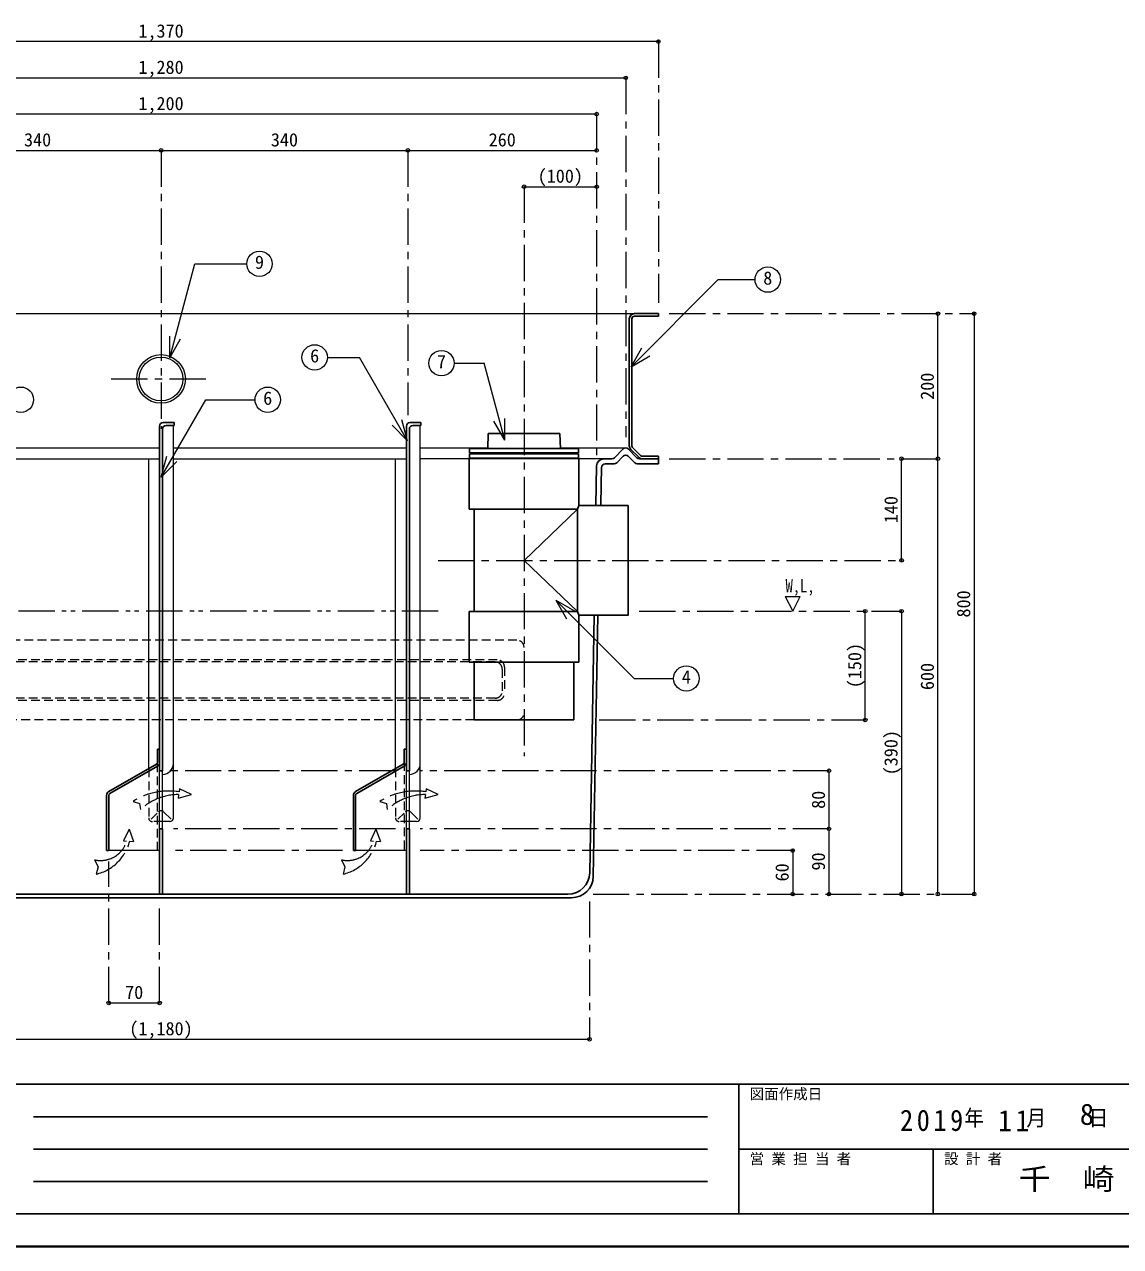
# Model space of a CAD drawing. Units: millimetres at full size, sheet at 1:10. Extents: x -2058 to 1992, y -1332 to 1478.
# Drawn here: x -1072 to 437, y -1332 to 352 of the extents above; entities that cross this region are included whole.
import ezdxf
from ezdxf.enums import TextEntityAlignment as Align

# ---------------------------------------------------------------- set-up
doc = ezdxf.new("R2010")
doc.units = ezdxf.units.MM
doc.header["$LTSCALE"] = 10
doc.header["$PDMODE"] = 32
doc.header["$PDSIZE"] = 5
for name, pattern in [('CHAIN1', [8, 5, -1, 1, -1]), ('DASHED1', [1.8, 1.2, -0.6]), ('DOUBLE_CHAIN1', [8.8, 5, -1, 0.6, -0.6, 0.6, -1])]:
    doc.linetypes.add(name, pattern=pattern)
doc.layers.add('0-0____1', color=7, linetype='Continuous', lineweight=18)
doc.styles.add('ＭＳ ゴシック', font='')
doc.styles.get('ＭＳ ゴシック').set_extended_font_data('MS Gothic')

msp = doc.modelspace()

# ---------------------------------------------------------------- linework, layer by layer
at = {"layer": '0-0____1', "color": 4, "lineweight": 9}
for p, q in [((-199.17, 328.26), (-1569.17, 328.26)), ((-1524.17, 278.26), (-244.17, 278.26)), ((-284.17, 228.26), (-1484.17, 228.26)), ((-1224.17, 178.26), (-884.17, 178.26)), ((-884.17, 178.26), (-544.17, 178.26)), ((-544.17, 178.26), (-284.17, 178.26)), ((-384.17, 128.26), (-284.17, 128.26)), ((-1536.17, -46.74), (-232.17, -46.74)), ((235.83, -46.74), (235.83, -846.74)), ((-1222.17, -231.74), (-886.17, -231.74)), ((-867.17, -231.74), (-546.17, -231.74)), ((-527.17, -231.74), (-434.15, -231.74)), ((-334.2, -231.74), (-244.17, -231.74)), ((-1222.17, -246.74), (-886.17, -246.74)), ((-901.17, -673.67), (-901.17, -246.74)), ((-867.17, -246.74), (-546.17, -246.74)), ((-561.17, -673.67), (-561.17, -246.74)), ((-459.67, -246.74), (-527.17, -246.74)), ((-274.34, -246.74), (-308.67, -246.74)), ((135.83, -386.74), (135.83, -246.74)), ((85.83, -606.74), (85.83, -456.74)), ((135.83, -456.74), (135.83, -846.74)), ((-867.17, -741.74), (-867.17, -666.74)), ((-527.17, -741.74), (-527.17, -666.74)), ((-870.38, -743.55), (-880.66, -733.18)), ((-530.38, -743.55), (-540.66, -733.18)), ((-872.17, -746.74), (-882.17, -746.74)), ((-532.17, -746.74), (-542.17, -746.74)), ((-14.17, -786.74), (-14.17, -846.74)), ((-956.17, -996.74), (-886.17, -996.74)), ((-1474.17, -1046.74), (-294.17, -1046.74))]:
    msp.add_line(p, q, dxfattribs=at)
at = {"layer": '0-0____1', "color": 4, "linetype": 'CHAIN1', "lineweight": 9}
for p, q in [((-199.17, 328.26), (-199.17, -31.74)), ((-244.17, 278.26), (-244.17, -216.74)), ((-284.17, 228.26), (-284.17, -248.74)), ((-884.17, 178.26), (-884.17, -205.24)), ((-544.17, 178.26), (-544.17, -186.74)), ((-384.17, 128.26), (-384.17, -656.74)), ((-184.17, -46.74), (235.83, -46.74)), ((-952.67, -136.74), (-815.67, -136.74)), ((-184.17, -246.74), (185.83, -246.74)), ((-502.67, -386.74), (135.83, -386.74)), ((-225.67, -456.74), (135.83, -456.74)), ((-280.67, -606.74), (85.83, -606.74)), ((-561.17, -676.74), (-872.17, -676.74)), ((35.83, -676.74), (-527.17, -676.74)), ((-859.93, -709.44), (-860.62, -714.47)), ((-519.93, -709.44), (-520.62, -714.47)), ((-928.16, -757.31), (-935.83, -773.38)), ((-928.16, -757.31), (-921.96, -774.05)), ((-561.17, -756.74), (-867.17, -756.74)), ((-588.16, -757.31), (-595.83, -773.38)), ((-588.16, -757.31), (-581.96, -774.05)), ((35.83, -756.74), (-527.17, -756.74)), ((-935.83, -773.38), (-931.57, -773.58)), ((-927.29, -773.79), (-921.96, -774.05)), ((-595.83, -773.38), (-591.57, -773.58)), ((-587.29, -773.79), (-581.96, -774.05)), ((-634.17, -786.74), (-871.17, -786.74)), ((-14.17, -786.74), (-527.17, -786.74)), ((-956.17, -996.74), (-956.17, -801.74)), ((-294.17, -856.74), (-294.17, -1046.74)), ((-289.17, -846.74), (235.83, -846.74)), ((-886.17, -996.74), (-886.17, -861.74))]:
    msp.add_line(p, q, dxfattribs=at)
at = {"layer": '0-0____1'}
for p, q in [((-236.77, -119.93), (-116.62, 0.23)), ((-116.62, 0.23), (-65.98, 0.23)), ((-872.3, -107.61), (-872.3, -77.61)), ((-872.3, -107.61), (-857.3, -81.63)), ((-236.77, -119.93), (-221.77, -93.94)), ((-655.1, -106.98), (-611.04, -106.98)), ((-544.72, -221.85), (-611.04, -106.98)), ((-480.45, -115), (-439.17, -115)), ((-410.76, -221.03), (-439.17, -115)), ((-236.77, -119.93), (-210.79, -104.93)), ((-867.17, -666.74), (-867.17, -200.74)), ((-544.72, -221.85), (-565.93, -200.63)), ((-544.72, -221.85), (-552.49, -192.87)), ((-527.17, -666.74), (-527.17, -200.74)), ((-410.76, -221.03), (-425.76, -195.05)), ((-410.76, -221.03), (-410.76, -191.03)), ((-883.86, -271.9), (-876.09, -242.92)), ((-883.86, -271.9), (-862.64, -250.69)), ((-24.38, -436.33), (-14.17, -456.74)), ((-24.38, -436.33), (-3.97, -436.33)), ((-14.17, -456.74), (-3.97, -436.33)), ((-340.5, -441.4), (-325.5, -467.38)), ((-340.5, -441.4), (-314.52, -456.4)), ((-886.17, -756.74), (-886.17, -676.74)), ((-882.17, -756.74), (-882.17, -676.74)), ((-546.17, -756.74), (-546.17, -676.74)), ((-542.17, -756.74), (-542.17, -676.74)), ((-886.17, -786.74), (-956.17, -786.74)), ((-546.17, -786.74), (-616.17, -786.74))]:
    msp.add_line(p, q, dxfattribs=at)
at = {"layer": '0-0____1', "color": 5, "lineweight": 25}
for p, q in [((-232.17, -46.74), (-199.17, -46.74)), ((-232.17, -50.24), (-199.17, -50.24)), ((-199.17, -46.74), (-199.17, -50.24)), ((-239.17, -228.84), (-239.17, -53.74)), ((-235.67, -53.74), (-235.67, -228.84)), ((-886.17, -676.74), (-886.17, -201.74)), ((-877.17, -200.74), (-866.17, -200.74)), ((-546.17, -676.74), (-546.17, -201.74)), ((-541.17, -196.74), (-526.17, -196.74)), ((-537.17, -200.74), (-526.17, -200.74)), ((-526.17, -196.74), (-526.17, -200.74)), ((-882.17, -676.74), (-882.17, -205.74)), ((-542.17, -676.74), (-542.17, -205.74)), ((-434.17, -232.74), (-433.67, -211.74)), ((-433.67, -211.74), (-334.67, -211.74)), ((-334.17, -232.74), (-334.67, -211.74)), ((-459.17, -232.74), (-309.17, -232.74)), ((-459.17, -232.74), (-459.17, -238.74)), ((-309.17, -232.74), (-309.17, -238.74)), ((-259.49, -245.24), (-247.75, -233.24)), ((-228.86, -245.24), (-240.6, -233.24)), ((-237.12, -233.79), (-226.22, -244.69)), ((-234.65, -231.32), (-223.75, -242.22)), ((-459.67, -246.24), (-308.67, -246.24)), ((-459.67, -316.24), (-459.67, -246.24)), ((-459.17, -238.74), (-309.17, -238.74)), ((-459.17, -239.74), (-309.17, -239.74)), ((-459.17, -239.74), (-459.17, -245.74)), ((-459.17, -245.74), (-309.17, -245.74)), ((-309.17, -239.74), (-309.17, -245.74)), ((-308.67, -311.24), (-308.67, -246.24)), ((-263.06, -246.74), (-274.34, -246.74)), ((-256.55, -252.24), (-247.75, -243.25)), ((-231.8, -252.24), (-240.6, -243.25)), ((-199.17, -246.74), (-225.28, -246.74)), ((-221.27, -243.24), (-199.17, -243.24)), ((-199.17, -243.24), (-199.17, -253.74)), ((-285.25, -311.24), (-284.34, -256.56)), ((-278.22, -309.52), (-277.37, -258.48)), ((-272.38, -253.74), (-260.12, -253.74)), ((-228.23, -253.74), (-199.17, -253.74)), ((-459.67, -316.24), (-310.67, -316.24)), ((-452.67, -457.24), (-452.67, -316.24)), ((-240.67, -311.24), (-308.67, -311.24)), ((-278.22, -309.52), (-278.49, -311.24)), ((-459.67, -457.24), (-310.67, -457.24)), ((-459.67, -457.24), (-459.67, -527.24)), ((-293.68, -817.24), (-287.77, -462.24)), ((-288.76, -822.24), (-282.76, -462.24)), ((-459.67, -527.24), (-308.67, -527.24)), ((-452.67, -527.24), (-452.67, -606.74)), ((-315.67, -527.24), (-315.67, -606.74)), ((-315.67, -606.74), (-452.67, -606.74)), ((-886.17, -646.74), (-889.17, -646.74)), ((-889.17, -665.01), (-889.17, -646.74)), ((-546.17, -646.74), (-549.17, -646.74)), ((-549.17, -665.01), (-549.17, -646.74)), ((-890.67, -667.61), (-956.17, -705.42)), ((-954.67, -708.02), (-889.17, -670.2)), ((-550.67, -667.61), (-616.17, -705.42)), ((-614.67, -708.02), (-549.17, -670.2)), ((-882.17, -676.74), (-886.17, -676.74)), ((-542.17, -676.74), (-546.17, -676.74)), ((-959.17, -710.62), (-959.17, -786.74)), ((-619.17, -710.62), (-619.17, -786.74)), ((-882.17, -756.74), (-886.17, -756.74)), ((-886.17, -846.74), (-886.17, -756.74)), ((-882.17, -846.74), (-882.17, -756.74)), ((-546.17, -846.74), (-546.17, -756.74)), ((-542.17, -756.74), (-546.17, -756.74)), ((-542.17, -846.74), (-542.17, -756.74)), ((-318.76, -851.74), (-1449.59, -851.74)), ((-323.68, -846.74), (-1444.67, -846.74))]:
    msp.add_line(p, q, dxfattribs=at)
at = {"layer": '0-0____1', "color": 4, "linetype": 'DOUBLE_CHAIN1', "lineweight": 9}
msp.add_line((-502.67, -456.74), (-1476.17, -456.74), dxfattribs=at)
at = {"layer": '0-0____1', "color": 4, "linetype": 'DASHED1', "lineweight": 9}
for p, q in [((-394.17, -496.74), (-1374.17, -496.74)), ((-421.17, -523.74), (-1347.17, -523.74)), ((-424.17, -526.74), (-1344.17, -526.74)), ((-414.17, -536.74), (-414.17, -566.74)), ((-411.17, -533.74), (-411.17, -569.74)), ((-421.17, -579.74), (-1347.17, -579.74)), ((-424.17, -576.74), (-1212.17, -576.74)), ((-452.67, -606.74), (-1374.17, -606.74)), ((-901.17, -673.67), (-901.17, -741.74)), ((-889.17, -786.74), (-889.17, -665.01)), ((-561.17, -673.67), (-561.17, -741.74)), ((-549.17, -665.01), (-549.17, -786.74)), ((-897.97, -743.55), (-887.68, -733.18)), ((-557.97, -743.55), (-547.68, -733.18)), ((-882.17, -746.74), (-896.17, -746.74)), ((-542.17, -746.74), (-556.17, -746.74))]:
    msp.add_line(p, q, dxfattribs=at)
at = {"layer": '0-0____1', "color": 6, "lineweight": 25}
for p, q in [((-2012.75, -1108.88), (1947.25, -1108.88)), ((-88.46, -1287.46), (-88.46, -1108.88)), ((-1059.89, -1153.53), (-131.32, -1153.53)), ((-131.32, -1198.17), (-1059.89, -1198.17)), ((1947.25, -1198.17), (-88.46, -1198.17)), ((179.4, -1287.46), (179.4, -1198.17)), ((-131.32, -1242.81), (-1059.89, -1242.81)), ((1947.25, -1287.46), (-2012.75, -1287.46))]:
    msp.add_line(p, q, dxfattribs=at)
at = {"layer": '0-0____1', "color": 1, "lineweight": 40}
msp.add_line((1992.25, -1332.46), (-2057.75, -1332.46), dxfattribs=at)
at = {"layer": '0-0____1'}
for points in [[(-872.3, -107.61), (-837.57, 22), (-766.11, 22)], [(-883.86, -271.9), (-822.32, -165.32), (-754.74, -165.32)], [(-340.5, -441.4), (-232.39, -549.51), (-178.12, -549.51)]]:
    msp.add_lwpolyline(points, dxfattribs=at)
at = {"layer": '0-0____1', "color": 4, "lineweight": 9}
for points in [[(185.83, -846.74), (185.83, -246.74), (185.83, -46.74)], [(-310.67, -316.24), (-384.17, -386.74), (-310.67, -457.24)], [(35.83, -676.74), (35.83, -756.74), (35.83, -846.74)]]:
    msp.add_lwpolyline(points, dxfattribs=at)
at = {"layer": '0-0____1', "color": 5, "lineweight": 25}
for points in [[(-881.17, -196.74), (-866.17, -196.74), (-866.17, -200.74)], [(-308.67, -311.24), (-310.67, -316.24), (-310.67, -457.24), (-308.67, -462.24), (-308.67, -527.24)], [(-240.67, -311.24), (-240.67, -462.24), (-308.67, -462.24)], [(-956.17, -710.62), (-956.17, -786.74), (-959.17, -786.74)], [(-616.17, -710.62), (-616.17, -786.74), (-619.17, -786.74)]]:
    msp.add_lwpolyline(points, dxfattribs=at)
at = {"layer": '0-0____1', "color": 4, "linetype": 'CHAIN1', "lineweight": 9}
for points in [[(-860.62, -714.47), (-842.41, -709.23), (-858.85, -701.66), (-859.42, -705.78)], [(-520.62, -714.47), (-502.41, -709.23), (-518.85, -701.66), (-519.42, -705.78)], [(-922.71, -718.86), (-913.72, -722.03), (-912.6, -730.16)], [(-582.71, -718.86), (-573.72, -722.03), (-572.6, -730.16)], [(-975.66, -799.41), (-970.83, -809.3), (-973.36, -819.19)], [(-635.66, -799.41), (-630.83, -809.3), (-633.36, -819.19)]]:
    msp.add_lwpolyline(points, dxfattribs=at)
at = {"layer": '0-0____1'}
for centre, radius in [((-748.61, 22), 17.5), ((-48.48, 0.23), 17.5), ((-672.6, -106.98), 17.5), ((-497.95, -115), 17.5), ((-884.17, -136.74), 33.5), ((-884.17, -136.74), 30.18), ((-1077.24, -165.32), 17.5), ((-737.24, -165.32), 17.5), ((-160.62, -549.51), 17.5)]:
    msp.add_circle(centre, radius, dxfattribs=at)
at = {"layer": '0-0____1', "color": 5, "lineweight": 25}
for centre, radius, start, end in [((-232.17, -53.74), 7, 90, 180), ((-232.17, -53.74), 3.5, 90, 180), ((-881.17, -201.74), 5, 90, 180), ((-877.17, -205.74), 5, 90, 180), ((-541.17, -201.74), 5, 90, 180), ((-537.17, -205.74), 5, 90, 180), ((-244.17, -236.74), 5, 44.3947, 135.6053), ((-232.17, -228.84), 7, 180, 225), ((-232.17, -228.84), 3.5, 180, 225), ((-274.34, -256.74), 10, 90, 178.95837), ((-263.06, -241.74), 5, 270, 315.6053), ((-260.12, -248.74), 5, 270, 315.6053), ((-244.17, -246.75), 5, 44.3947, 135.6053), ((-228.23, -248.74), 5, 224.3947, 270), ((-225.28, -241.74), 5, 224.3947, 270), ((-221.27, -239.74), 7, 225, 270), ((-221.27, -239.74), 3.5, 225, 270), ((-272.38, -258.74), 5, 90, 178.95837), ((-892.17, -665.01), 3, 300, 0), ((-892.17, -665.01), 6, 300, 0), ((-552.17, -665.01), 3, 300, 0), ((-552.17, -665.01), 6, 300, 0), ((-953.17, -710.62), 6, 120, 180), ((-613.17, -710.62), 6, 120, 180), ((-953.17, -710.62), 3, 120, 180), ((-613.17, -710.62), 3, 120, 180), ((-323.68, -816.74), 30, 270, 359.04516), ((-318.76, -821.74), 30, 270, 359.04516)]:
    msp.add_arc(centre, radius, start, end, dxfattribs=at)
at = {"layer": '0-0____1', "color": 4, "linetype": 'DASHED1', "lineweight": 9}
for centre, radius, start, end in [((-394.17, -506.74), 10, 0, 90), ((-424.17, -536.74), 10, 0, 90), ((-421.17, -533.74), 10, 0, 90), ((-424.17, -566.74), 10, 270, 0), ((-421.17, -569.74), 10, 270, 0), ((-394.17, -596.74), 10, 270, 0), ((-884.17, -736.74), 5, 66.42182, 134.58732), ((-544.17, -736.74), 5, 66.42182, 134.58732), ((-896.17, -741.74), 5, 180, 270), ((-556.17, -741.74), 5, 180, 270)]:
    msp.add_arc(centre, radius, start, end, dxfattribs=at)
at = {"layer": '0-0____1'}
for centre in [(-882.17, -666.74), (-542.17, -666.74)]:
    msp.add_arc(centre, 15, 270, 0, dxfattribs=at)
at = {"layer": '0-0____1', "color": 4, "linetype": 'CHAIN1', "lineweight": 9}
for centre, radius, start, end in [((-873.79, -795.91), 91.27, 80.93968, 122.41129), ((-533.79, -795.91), 91.27, 80.93968, 122.41129), ((-859.26, -788.45), 79.01, 90.48525, 132.46702), ((-519.26, -788.45), 79.01, 90.48525, 132.46702), ((-967.32, -763.09), 37.27, 257.07768, 343.64045), ((-988.11, -758.16), 62.79, 283.5856, 345.58251), ((-627.32, -763.09), 37.27, 257.07768, 343.64045), ((-648.11, -758.16), 62.79, 283.5856, 345.58251)]:
    msp.add_arc(centre, radius, start, end, dxfattribs=at)
at = {"layer": '0-0____1', "color": 4, "lineweight": 9}
for centre, start, end in [((-884.17, -736.74), 45.41268, 66.42182), ((-544.17, -736.74), 45.41268, 66.42182), ((-872.17, -741.74), 270, 0), ((-532.17, -741.74), 270, 0)]:
    msp.add_arc(centre, 5, start, end, dxfattribs=at)
at = {"layer": '0-0____1', "color": 1}
for p in [(-199.17, 328.26), (-244.17, 278.26), (-284.17, 228.26), (-884.17, 178.26), (-544.17, 178.26), (-284.17, 178.26), (-384.17, 128.26), (-284.17, 128.26), (185.83, -46.74), (235.83, -46.74), (135.83, -246.74), (185.83, -246.74), (135.83, -386.74), (85.83, -456.74), (135.83, -456.74), (85.83, -606.74), (35.83, -676.74), (35.83, -756.74), (-14.17, -786.74), (-14.17, -846.74), (35.83, -846.74), (135.83, -846.74), (185.83, -846.74), (235.83, -846.74), (-956.17, -996.74), (-886.17, -996.74), (-294.17, -1046.74)]:
    msp.add_point(p, dxfattribs=at)

# ---------------------------------------------------------------- texts
at = {"layer": '0-0____1', "style": 'ＭＳ ゴシック'}
for s, height, p in [('1,370', 18.33, (-915.42, 328.26)), ('1,280', 18.33, (-915.42, 278.26)), ('1,200', 18.33, (-915.42, 228.26)), ('340', 18.33, (-1072.92, 178.26)), ('340', 18.33, (-732.92, 178.26)), ('260', 18.33, (-432.92, 178.26)), ('(100)', 18.33, (-365.42, 128.26)), ('9', 18.33, (-754.86, 9.5)), ('8', 18.33, (-54.73, -12.27)), ('6', 18.33, (-678.85, -119.48)), ('7', 18.33, (-504.2, -127.5)), ('6', 18.33, (-743.49, -177.82)), ('4', 18.33, (-166.87, -562.01)), ('70', 18.33, (-933.67, -996.74)), ('(1,180)', 18.33, (-927.92, -1046.74)), ('図面作成日', 14.66, (-73.46, -1133.88)), ('8', 29.33, (381.25, -1173.53)), ('営 業 担 当 者', 14.66, (-73.46, -1223.17)), ('設 計 者', 14.66, (194.4, -1223.17))]:
    msp.add_text(s, height=height, dxfattribs=at).set_placement(p, align=Align.BOTTOM_LEFT)
for s, p in [('200', (185.83, -165.49)), ('140', (135.83, -335.49)), ('800', (235.83, -465.49)), ('(150)', (85.83, -562.99)), ('600', (185.83, -565.49)), ('(390)', (135.83, -682.99)), ('80', (35.83, -729.24)), ('90', (35.83, -814.24)), ('60', (-14.17, -829.24))]:
    msp.add_text(s, height=18.33, rotation=90, dxfattribs=at).set_placement(p, align=Align.BOTTOM_LEFT)
for s, height, width, p in [('W,L,', 18.33, 0.8, (-23.97, -436.33)), ('千\u3000崎', 29.33, 1.1, (297.25, -1262.81))]:
    msp.add_text(s, height=height, dxfattribs=dict(at, width=width)).set_placement(p, align=Align.BOTTOM_LEFT)
at = {"layer": '0-0____1', "attachment_point": 7, "style": 'ＭＳ ゴシック'}
for s, insert, char_height in [('\\T1.28;\\W0.9;2019', (133.75, -1173.53), 29.33), ('\\T1.27;\\W0.9;年\\~\\~\\~月\\~\\~\\~日', (222.25, -1168.53), 21.99), ('\\T1.27;\\W0.95;11', (268.75, -1173.53), 29.33)]:
    msp.add_mtext(s, dxfattribs=dict(at, insert=insert, char_height=char_height))

doc.saveas('drawing.dxf')
